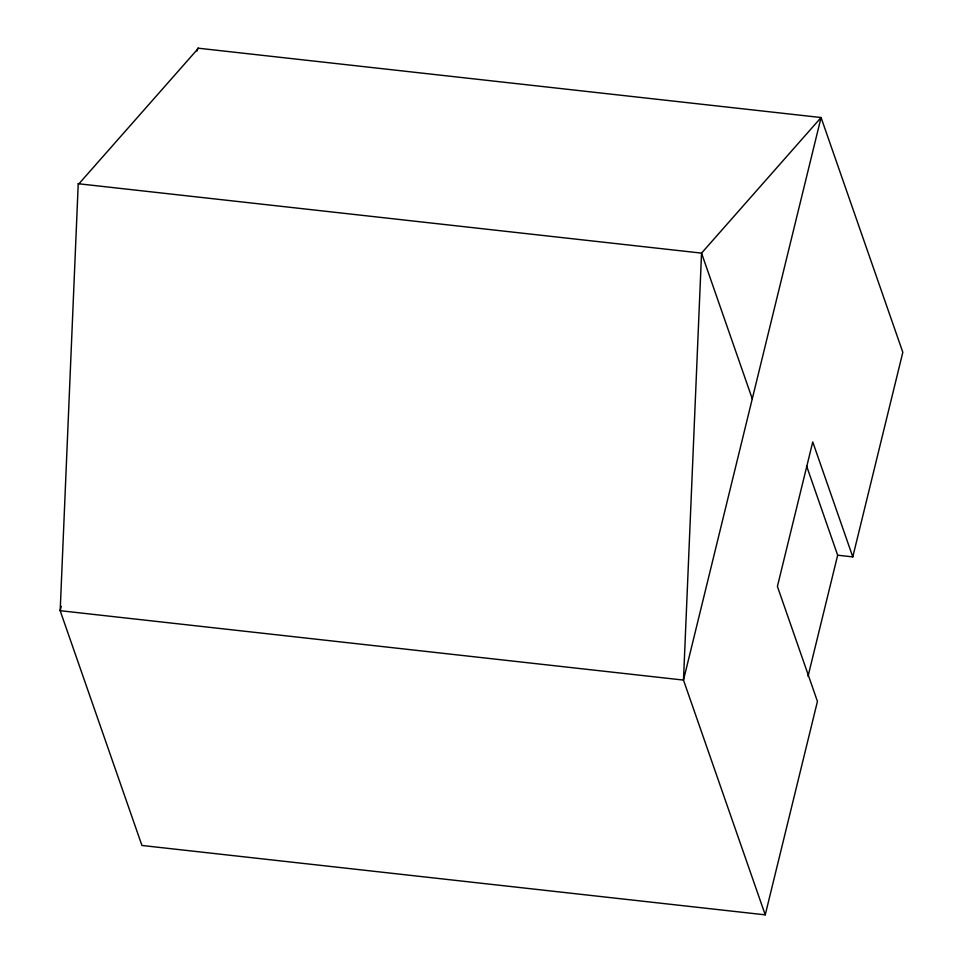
<?xml version="1.0" encoding="UTF-8"?>
<svg xmlns="http://www.w3.org/2000/svg" width="963" height="963" viewBox="0 0 963 963"><rect width="100%" height="100%" fill="white"/><g stroke="black" fill="none" stroke-linecap="round" stroke-linejoin="round"><path stroke-width="1.44" d="M61.247 606.329L60.175 610.698L141.934 845.466L765.236 914.85L817.443 701.401L777.406 586.443L812.748 441.933L852.785 556.891L837.666 555.206L806.525 465.791M197.042 51.063L197.764 48.15L821.066 117.534L902.825 352.302L852.785 556.891M808.029 676.363L837.666 555.206M78.918 183.813L198.45 48.222M752.272 398.814L701.545 253.125L821.066 117.534L683.489 680.083L765.236 914.85M78.232 183.728L60.175 610.698L683.489 680.083L701.545 253.125L78.232 183.728"/></g></svg>
